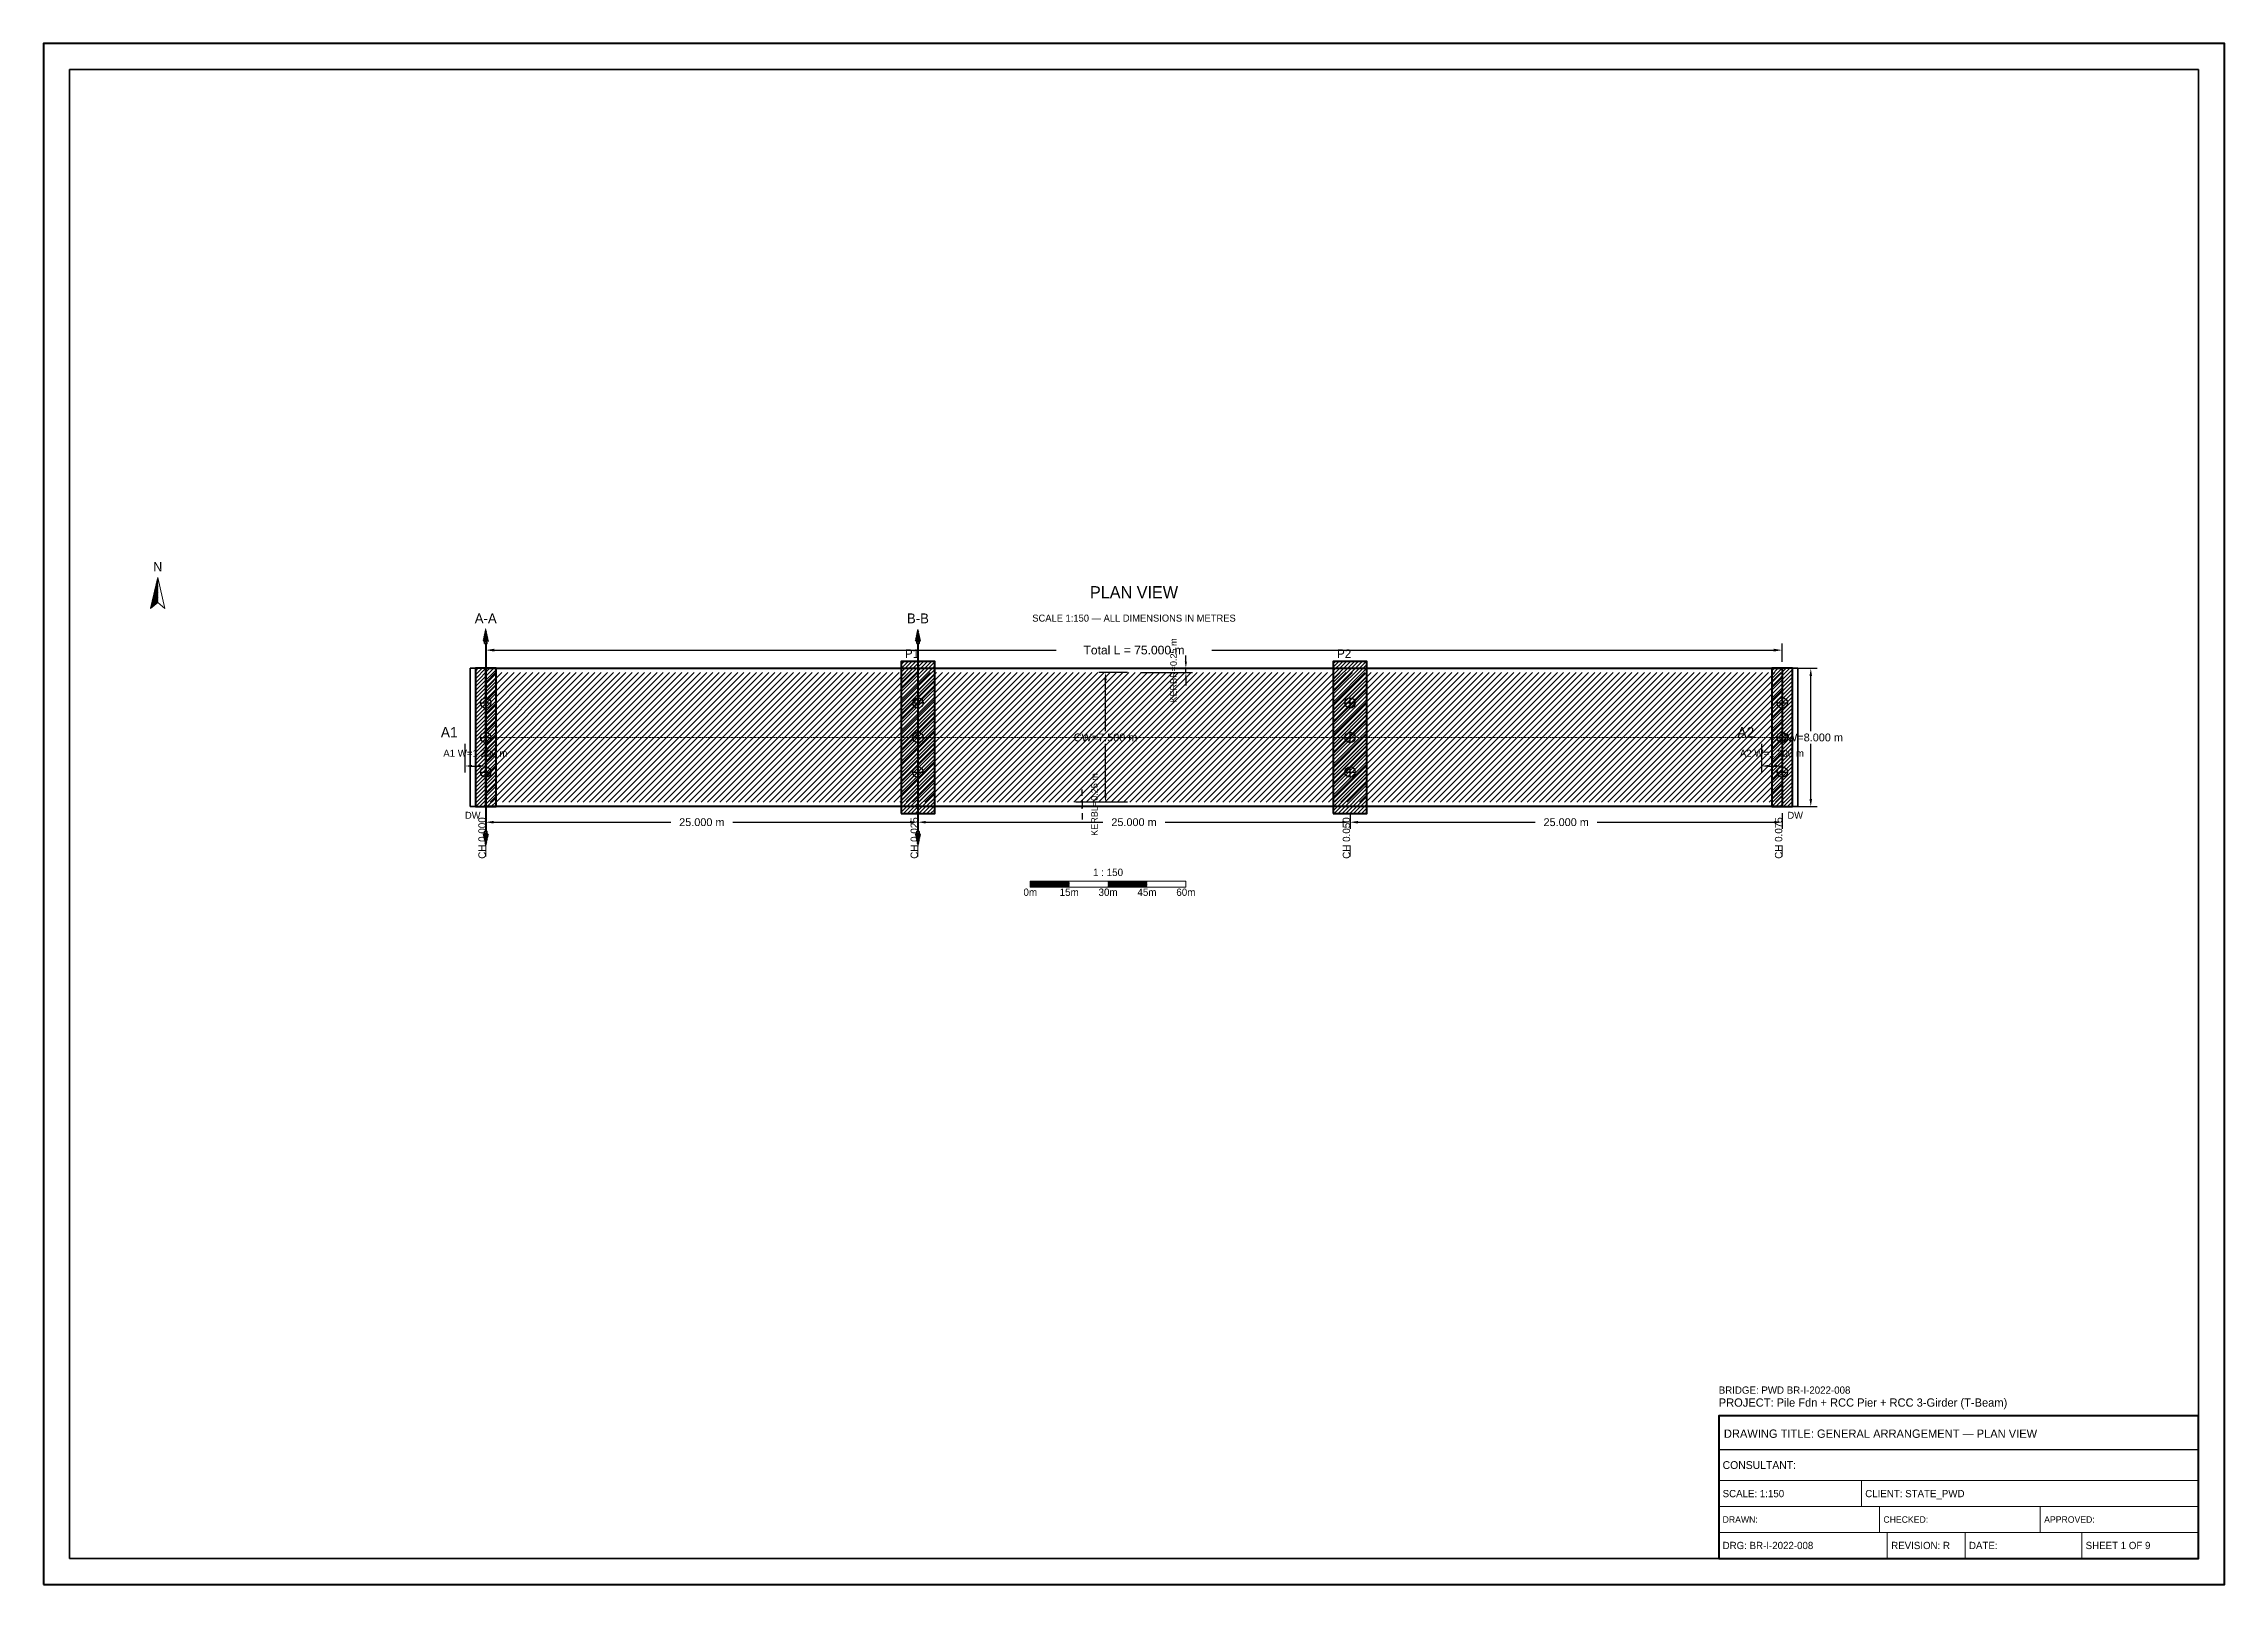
# Model space of a CAD drawing. Header units: metres. Extents: x 0 to 841, y 0 to 594.
import ezdxf
from ezdxf.enums import TextEntityAlignment as Align

# ---------------------------------------------------------------- set-up
doc = ezdxf.new("R2010")
doc.units = ezdxf.units.M
doc.linetypes.add('CENTER', pattern=[1.5, 0.75, -0.25, 0.25, -0.25])
doc.linetypes.add('DASHED', pattern=[0.5, 0.375, -0.125])
for name, color, linetype, lineweight in [('BORDER-INNER', 7, 'Continuous', 35), ('BORDER-OUTER', 7, 'Continuous', 70), ('CIVIL-CHAINAGE', 7, 'Continuous', 18), ('DIM-CHAINAGE', 3, 'Continuous', 18), ('DIM-LINEAR', 3, 'Continuous', 18), ('STRUC-CENTRE', 6, 'CENTER', 18), ('STRUC-HATCHING', 8, 'Continuous', 18), ('STRUC-OUTLINE', 1, 'Continuous', 50), ('STRUC-SECTION', 2, 'Continuous', 35), ('SUB-ABUT', 3, 'Continuous', 35), ('SUB-BEARING', 5, 'Continuous', 25), ('SUB-DIRT-WALL', 3, 'Continuous', 35), ('SUB-PIER', 2, 'Continuous', 35), ('SUPER-DECK', 2, 'Continuous', 50), ('SYM-NORTHARROW', 7, 'Continuous', 18), ('SYM-SCALE', 7, 'Continuous', 13), ('TEXT-GENERAL', 7, 'Continuous', 18), ('TEXT-HEADER', 7, 'Continuous', 25), ('TEXT-SPEC', 7, 'Continuous', 13), ('TEXT-TITLE', 7, 'Continuous', 25), ('TITLEBLK-BOX', 7, 'Continuous', 50), ('TITLEBLK-TEXT', 7, 'Continuous', 18)]:
    doc.layers.add(name, color=color, linetype=linetype, lineweight=lineweight)
doc.styles.add('BRIDGE_STD', font='Arial.ttf')
doc.dimstyles.new('pmb100', dxfattribs={"dimtxt": 2.5, "dimasz": 0.9375, "dimexe": 2.5, "dimexo": 2.5, "dimtad": 0, "dimtih": 1, "dimdec": 0, "dimtxsty": 'BRIDGE_STD', "dimcen": 2.5, "dimazin": 3, "dimtfac": 1, "dimtmove": 0, "dimatfit": 3})

msp = doc.modelspace()

# ---------------------------------------------------------------- hatches: boundary and pattern name
at = {"layer": 'STRUC-HATCHING'}
h = msp.add_hatch(dxfattribs=at)
h.set_pattern_fill('ANSI31', scale=0.533333)
h.paths.add_polyline_path([(170.5, 301.5), (670.5, 301.5), (670.5, 351.5), (170.5, 351.5)])
at = {"layer": 'STRUC-SECTION'}
h = msp.add_hatch(dxfattribs=at)
h.set_pattern_fill('SOLID')
h.paths.add_polyline_path([(169.45, 363.62), (171.55, 363.62), (170.5, 368.42)])
h = msp.add_hatch(dxfattribs=at)
h.set_pattern_fill('SOLID')
h.paths.add_polyline_path([(336.12, 363.62), (338.22, 363.62), (337.17, 368.42)])
h = msp.add_hatch(dxfattribs=at)
h.set_pattern_fill('SOLID')
h.paths.add_polyline_path([(169.45, 289.38), (171.55, 289.38), (170.5, 284.58)])
h = msp.add_hatch(dxfattribs=at)
h.set_pattern_fill('SOLID')
h.paths.add_polyline_path([(336.12, 289.38), (338.22, 289.38), (337.17, 284.58)])
at = {"layer": 'SUB-ABUT'}
h = msp.add_hatch(dxfattribs=at)
h.set_pattern_fill('ANSI31', scale=0.333333)
h.paths.add_polyline_path([(166.5, 299.83), (174.5, 299.83), (174.5, 353.17), (166.5, 353.17)])
h = msp.add_hatch(dxfattribs=at)
h.set_pattern_fill('ANSI31', scale=0.333333)
h.paths.add_polyline_path([(666.5, 299.83), (674.5, 299.83), (674.5, 353.17), (666.5, 353.17)])
at = {"layer": 'SUB-PIER'}
h = msp.add_hatch(dxfattribs=at)
h.set_pattern_fill('ANSI31', scale=0.333333)
h.paths.add_polyline_path([(330.67, 297.17), (343.67, 297.17), (343.67, 355.83), (330.67, 355.83)])
h = msp.add_hatch(dxfattribs=at)
h.set_pattern_fill('ANSI31', scale=0.333333)
h.paths.add_polyline_path([(497.33, 297.17), (510.33, 297.17), (510.33, 355.83), (497.33, 355.83)])
at = {"layer": 'SYM-NORTHARROW'}
h = msp.add_hatch(dxfattribs=at)
h.set_pattern_fill('SOLID')
h.paths.add_polyline_path([(44, 388.17), (41.2, 376.17), (44, 378.57)])
at = {"layer": 'SYM-SCALE'}
h = msp.add_hatch(dxfattribs=at)
h.set_pattern_fill('SOLID')
h.paths.add_polyline_path([(380.5, 268.83), (395.5, 268.83), (395.5, 271.1), (380.5, 271.1)])
h = msp.add_hatch(dxfattribs=at)
h.set_pattern_fill('SOLID')
h.paths.add_polyline_path([(410.5, 268.83), (425.5, 268.83), (425.5, 271.1), (410.5, 271.1)])

# ---------------------------------------------------------------- linework, layer by layer
at = {"layer": 'BORDER-INNER'}
msp.add_lwpolyline([(10, 10), (831, 10), (831, 584), (10, 584), (10, 10)], dxfattribs=at)
at = {"layer": 'BORDER-OUTER'}
msp.add_lwpolyline([(0, 0), (841, 0), (841, 594), (0, 594), (0, 0)], dxfattribs=at)
at = {"layer": 'CIVIL-CHAINAGE'}
for p, q in [((170.5, 284.83), (170.5, 280.58)), ((337.17, 284.83), (337.17, 280.58)), ((503.83, 284.83), (503.83, 280.58)), ((670.5, 284.83), (670.5, 280.58))]:
    msp.add_line(p, q, dxfattribs=at)
at = {"layer": 'STRUC-CENTRE'}
msp.add_line((170.5, 326.5), (670.5, 326.5), dxfattribs=at)
at = {"layer": 'STRUC-OUTLINE', "lineweight": 50}
msp.add_lwpolyline([(170.5, 299.83), (170.5, 353.17), (670.5, 353.17), (670.5, 299.83), (170.5, 299.83)], dxfattribs=at)
at = {"layer": 'STRUC-SECTION', "color": 1, "linetype": 'DASHED', "lineweight": 50}
for p, q in [((170.5, 363.17), (170.5, 289.83)), ((337.17, 363.17), (337.17, 289.83))]:
    msp.add_line(p, q, dxfattribs=at)
at = {"layer": 'STRUC-SECTION', "color": 1}
for points in [[(170.05, 362.72), (170.95, 362.72), (170.95, 363.62), (170.05, 363.62), (170.05, 362.72)], [(336.72, 362.72), (337.62, 362.72), (337.62, 363.62), (336.72, 363.62), (336.72, 362.72)], [(170.05, 289.38), (170.95, 289.38), (170.95, 290.28), (170.05, 290.28), (170.05, 289.38)], [(336.72, 289.38), (337.62, 289.38), (337.62, 290.28), (336.72, 290.28), (336.72, 289.38)]]:
    msp.add_lwpolyline(points, dxfattribs=at)
at = {"layer": 'SUB-ABUT', "lineweight": 40}
for points in [[(166.5, 299.83), (174.5, 299.83), (174.5, 353.17), (166.5, 353.17), (166.5, 299.83)], [(666.5, 299.83), (674.5, 299.83), (674.5, 353.17), (666.5, 353.17), (666.5, 299.83)]]:
    msp.add_lwpolyline(points, dxfattribs=at)
at = {"layer": 'SUB-BEARING'}
for p, q in [((168.5, 339.83), (172.5, 339.83)), ((170.5, 337.83), (170.5, 341.83)), ((335.17, 339.83), (339.17, 339.83)), ((337.17, 337.83), (337.17, 341.83)), ((501.83, 339.83), (505.83, 339.83)), ((503.83, 337.83), (503.83, 341.83)), ((668.5, 339.83), (672.5, 339.83)), ((670.5, 337.83), (670.5, 341.83)), ((170.5, 324.5), (170.5, 328.5)), ((337.17, 324.5), (337.17, 328.5)), ((503.83, 324.5), (503.83, 328.5)), ((670.5, 324.5), (670.5, 328.5)), ((168.5, 326.5), (172.5, 326.5)), ((335.17, 326.5), (339.17, 326.5)), ((501.83, 326.5), (505.83, 326.5)), ((668.5, 326.5), (672.5, 326.5)), ((168.5, 313.17), (172.5, 313.17)), ((170.5, 311.17), (170.5, 315.17)), ((335.17, 313.17), (339.17, 313.17)), ((337.17, 311.17), (337.17, 315.17)), ((501.83, 313.17), (505.83, 313.17)), ((503.83, 311.17), (503.83, 315.17)), ((668.5, 313.17), (672.5, 313.17)), ((670.5, 311.17), (670.5, 315.17))]:
    msp.add_line(p, q, dxfattribs=at)
for centre in [(170.5, 339.83), (337.17, 339.83), (503.83, 339.83), (670.5, 339.83), (170.5, 326.5), (337.17, 326.5), (503.83, 326.5), (670.5, 326.5), (170.5, 313.17), (337.17, 313.17), (503.83, 313.17), (670.5, 313.17)]:
    msp.add_circle(centre, 2, dxfattribs=at)
at = {"layer": 'SUB-DIRT-WALL', "lineweight": 35}
for points in [[(164.5, 299.83), (166.5, 299.83), (166.5, 353.17), (164.5, 353.17), (164.5, 299.83)], [(674.5, 299.83), (676.5, 299.83), (676.5, 353.17), (674.5, 353.17), (674.5, 299.83)]]:
    msp.add_lwpolyline(points, dxfattribs=at)
at = {"layer": 'SUB-PIER', "lineweight": 40}
for points in [[(330.67, 297.17), (343.67, 297.17), (343.67, 355.83), (330.67, 355.83), (330.67, 297.17)], [(497.33, 297.17), (510.33, 297.17), (510.33, 355.83), (497.33, 355.83), (497.33, 297.17)]]:
    msp.add_lwpolyline(points, dxfattribs=at)
at = {"layer": 'SUPER-DECK', "lineweight": 30}
msp.add_lwpolyline([(170.5, 299.83), (170.5, 353.17), (670.5, 353.17), (670.5, 299.83), (170.5, 299.83)], dxfattribs=at)
at = {"layer": 'SYM-NORTHARROW'}
msp.add_lwpolyline([(44, 388.17), (41.2, 376.17), (44, 378.57), (46.8, 376.17), (44, 388.17)], dxfattribs=at)
at = {"layer": 'SYM-SCALE'}
msp.add_lwpolyline([(380.5, 268.83), (440.5, 268.83), (440.5, 271.1), (380.5, 271.1), (380.5, 268.83)], dxfattribs=at)
at = {"layer": 'TITLEBLK-BOX', "lineweight": 50}
msp.add_lwpolyline([(646, 10), (831, 10), (831, 65), (646, 65), (646, 10)], dxfattribs=at)
at = {"layer": 'TITLEBLK-BOX', "lineweight": 30}
msp.add_lwpolyline([(646, 52), (831, 52), (831, 65), (646, 65), (646, 52)], dxfattribs=at)
at = {"layer": 'TITLEBLK-BOX', "lineweight": 18}
for points in [[(646, 40), (831, 40), (831, 52), (646, 52), (646, 40)], [(646, 30), (701, 30), (701, 40), (646, 40), (646, 30)], [(701, 30), (831, 30), (831, 40), (701, 40), (701, 30)], [(646, 20), (708, 20), (708, 30), (646, 30), (646, 20)], [(708, 20), (770, 20), (770, 30), (708, 30), (708, 20)], [(770, 20), (831, 20), (831, 30), (770, 30), (770, 20)], [(646, 10), (711, 10), (711, 20), (646, 20), (646, 10)], [(711, 10), (741, 10), (741, 20), (711, 20), (711, 10)], [(741, 10), (786, 10), (786, 20), (741, 20), (741, 10)], [(786, 10), (831, 10), (831, 20), (786, 20), (786, 10)]]:
    msp.add_lwpolyline(points, dxfattribs=at)

# ---------------------------------------------------------------- texts
at = {"layer": 'DIM-CHAINAGE'}
for s, p in [('CH 0.000', (170.5, 279.73)), ('CH 0.025', (337.17, 279.73)), ('CH 0.050', (503.83, 279.73)), ('CH 0.075', (670.5, 279.73))]:
    msp.add_text(s, height=2.833, rotation=90, dxfattribs=at).set_placement(p)
at = {"layer": 'SYM-NORTHARROW'}
msp.add_text('N', height=3.6, dxfattribs=at).set_placement((44, 390.57), align=Align.CENTER)
at = {"layer": 'TEXT-GENERAL'}
for s, height, p in [('P1', 3.333, (332.17, 357.17)), ('P2', 3.333, (498.83, 357.17)), ('A1', 4, (153.17, 326.5)), ('A2', 4, (653.17, 326.5))]:
    msp.add_text(s, height=height, dxfattribs=at).set_placement(p)
for s, p in [('1 : 150', (410.5, 273.08)), ('0m', (380.5, 265.43)), ('15m', (395.5, 265.43)), ('30m', (410.5, 265.43)), ('45m', (425.5, 265.43)), ('60m', (440.5, 265.43))]:
    msp.add_text(s, height=2.833, dxfattribs=at).set_placement(p, align=Align.CENTER)
at = {"layer": 'TEXT-HEADER'}
msp.add_text('PLAN VIEW', height=4.667, dxfattribs=at).set_placement((420.5, 380.17), align=Align.CENTER)
at = {"layer": 'TEXT-HEADER', "color": 1}
for s, p in [('A-A', (170.5, 370.52)), ('B-B', (337.17, 370.52))]:
    msp.add_text(s, height=3.8, dxfattribs=at).set_placement(p, align=Align.CENTER)
at = {"layer": 'TEXT-SPEC', "color": 8}
msp.add_text('SCALE 1:150 — ALL DIMENSIONS IN METRES', height=2.7, dxfattribs=at).set_placement((420.5, 371.17), align=Align.CENTER)
at = {"layer": 'TEXT-SPEC'}
for p in [(165.5, 295.17), (675.5, 295.17)]:
    msp.add_text('DW', height=2.667, dxfattribs=at).set_placement(p, align=Align.CENTER)
at = {"layer": 'TEXT-TITLE'}
for s, p in [('PROJECT: Pile Fdn + RCC Pier + RCC 3-Girder (T-Beam)', (646, 68.5)), ('DRAWING TITLE: GENERAL ARRANGEMENT — PLAN VIEW', (648, 56.5))]:
    msp.add_text(s, height=3.2, dxfattribs=at).set_placement(p)
at = {"layer": 'TITLEBLK-TEXT'}
for s, height, p in [('BRIDGE: PWD BR-I-2022-008', 2.8, (646, 73.5)), ('CONSULTANT: ', 3, (647.5, 44.5)), ('SCALE: 1:150', 2.8, (647.5, 33.6)), ('CLIENT: STATE_PWD', 2.8, (702.5, 33.6)), ('DRAWN: ', 2.5, (647.5, 23.75)), ('CHECKED: ', 2.5, (709.5, 23.75)), ('APPROVED: ', 2.5, (771.5, 23.75)), ('DRG: BR-I-2022-008', 2.8, (647.5, 13.6)), ('REVISION: R', 2.8, (712.5, 13.6)), ('DATE: ', 2.8, (742.5, 13.6)), ('SHEET 1 OF 9', 2.8, (787.5, 13.6))]:
    msp.add_text(s, height=height, dxfattribs=at).set_placement(p)

# ---------------------------------------------------------------- dimensions: what is measured, and where the dimension line sits
at = {"layer": 'DIM-LINEAR'}
for base, p1, p2, text, override in [((170.5, 360.17), (170.5, 353.17), (670.5, 353.17), 'Total L = 75.000 m', {"dimtxt": 3.333333, "dimasz": 3.333333, "dimgap": 1.333333, "dimclrt": 3}), ((162.5, 315.5), (162.5, 326.5), (170.5, 326.5), 'A1 W=1.200 m', {"dimtxt": 2.666667, "dimasz": 2.666667, "dimgap": 1.066667, "dimclrt": 3}), ((662.5, 315.5), (662.5, 326.5), (670.5, 326.5), 'A2 W=1.200 m', {"dimtxt": 2.666667, "dimasz": 2.666667, "dimgap": 1.066667, "dimclrt": 3}), ((170.5, 293.83), (170.5, 299.83), (337.17, 299.83), '25.000 m', {"dimtxt": 3, "dimasz": 3, "dimgap": 1.2, "dimclrt": 3}), ((337.17, 293.83), (337.17, 299.83), (503.83, 299.83), '25.000 m', {"dimtxt": 3, "dimasz": 3, "dimgap": 1.2, "dimclrt": 3}), ((503.83, 293.83), (503.83, 299.83), (670.5, 299.83), '25.000 m', {"dimtxt": 3, "dimasz": 3, "dimgap": 1.2, "dimclrt": 3})]:
    msp.add_linear_dim(base=base, p1=p1, p2=p2, text=text, dimstyle='pmb100', override=override, dxfattribs=at).render()
for base, p1, p2, text, override in [((440.5, 351.5), (420.5, 351.5), (420.5, 353.17), 'KERBR=0.25 m', {"dimtxt": 2.5, "dimasz": 2.5, "dimgap": 1, "dimclrt": 3}), ((409.5, 301.5), (420.5, 301.5), (420.5, 351.5), 'CW=7.500 m', {"dimtxt": 3, "dimasz": 3, "dimgap": 1.2, "dimclrt": 3}), ((681.5, 299.83), (670.5, 299.83), (670.5, 353.17), 'OW=8.000 m', {"dimtxt": 3, "dimasz": 3, "dimgap": 1.2, "dimclrt": 3}), ((400.5, 301.5), (420.5, 301.5), (420.5, 299.83), 'KERBL=0.25 m', {"dimtxt": 2.5, "dimasz": 2.5, "dimgap": 1, "dimclrt": 3})]:
    msp.add_linear_dim(base=base, p1=p1, p2=p2, angle=90, text=text, dimstyle='pmb100', override=override, dxfattribs=at).render()

doc.saveas('drawing.dxf')
